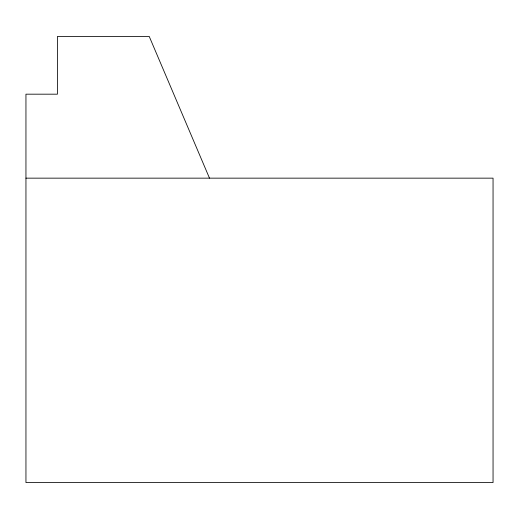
<?xml version="1.0" encoding="UTF-8"?>
<svg xmlns="http://www.w3.org/2000/svg" width="519" height="519" viewBox="0 0 519 519"><rect width="100%" height="100%" fill="white"/><g stroke="black" fill="none" stroke-linecap="round" stroke-linejoin="round"><path stroke-width="0.78" d="M25.95 178.153L493.05 178.153L493.05 482.553L25.95 482.553L25.95 94.179L57.44 94.179L57.44 36.447L149.232 36.447L209.488 178.153"/></g></svg>
